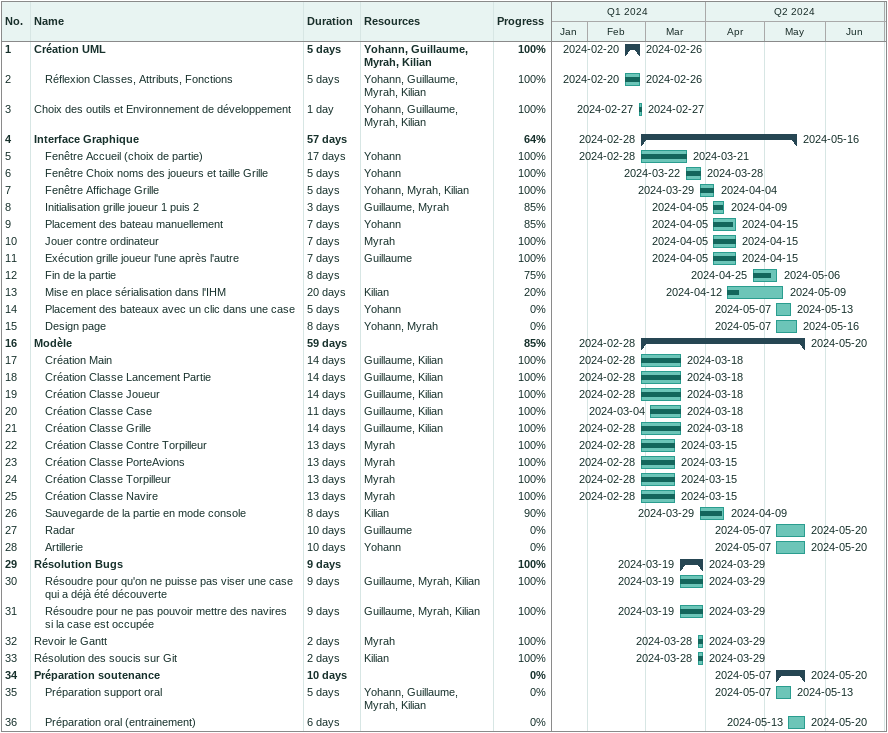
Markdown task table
| ID | Level | Task | Duration | Start | Finish | Resources | % complete |
|---|---|---|---|---|---|---|---|
| 1 | 1 | **Création UML** | 5d | 2024-02-20 | 2024-02-26 | Yohann, Guillaume, Myrah, Kilian | 100 |
| 2 | 2 | Réflexion Classes, Attributs, Fonctions | 5d | 2024-02-20 | 2024-02-26 | Yohann, Guillaume, Myrah, Kilian | 100 |
| 3 | 1 | Choix des outils et Environnement de développement | 1d | 2024-02-27 | 2024-02-27 | Yohann, Guillaume, Myrah, Kilian | 100 |
| 4 | 1 | **Interface Graphique** | 57d | 2024-02-28 | 2024-05-16 |  | 64 |
| 5 | 2 | Fenêtre Accueil (choix de partie) | 17d | 2024-02-28 | 2024-03-21 | Yohann | 100 |
| 6 | 2 | Fenêtre Choix noms des joueurs et taille Grille | 5d | 2024-03-22 | 2024-03-28 | Yohann | 100 |
| 7 | 2 | Fenêtre Affichage Grille | 5d | 2024-03-29 | 2024-04-04 | Yohann, Myrah, Kilian | 100 |
| 8 | 2 | Initialisation grille joueur 1 puis 2 | 3d | 2024-04-05 | 2024-04-09 | Guillaume, Myrah | 85 |
| 9 | 2 | Placement des bateau manuellement | 7d | 2024-04-05 | 2024-04-15 | Yohann | 85 |
| 10 | 2 | Jouer contre ordinateur | 7d | 2024-04-05 | 2024-04-15 | Myrah | 100 |
| 11 | 2 | Exécution grille joueur l'une après l'autre | 7d | 2024-04-05 | 2024-04-15 | Guillaume | 100 |
| 12 | 2 | Fin de la partie | 8d | 2024-04-25 | 2024-05-06 |  | 75 |
| 13 | 2 | Mise en place sérialisation dans l'IHM | 20d | 2024-04-12 | 2024-05-09 | Kilian | 20 |
| 14 | 2 | Placement des bateaux avec un clic dans une case | 5d | 2024-05-07 | 2024-05-13 | Yohann | 0 |
| 15 | 2 | Design page | 8d | 2024-05-07 | 2024-05-16 | Yohann, Myrah | 0 |
| 16 | 1 | **Modèle** | 59d | 2024-02-28 | 2024-05-20 |  | 85 |
| 17 | 2 | Création Main | 14d | 2024-02-28 | 2024-03-18 | Guillaume, Kilian | 100 |
| 18 | 2 | Création Classe Lancement Partie | 14d | 2024-02-28 | 2024-03-18 | Guillaume, Kilian | 100 |
| 19 | 2 | Création Classe Joueur | 14d | 2024-02-28 | 2024-03-18 | Guillaume, Kilian | 100 |
| 20 | 2 | Création Classe Case | 11d | 2024-03-04 | 2024-03-18 | Guillaume, Kilian | 100 |
| 21 | 2 | Création Classe Grille | 14d | 2024-02-28 | 2024-03-18 | Guillaume, Kilian | 100 |
| 22 | 2 | Création Classe Contre Torpilleur | 13d | 2024-02-28 | 2024-03-15 | Myrah | 100 |
| 23 | 2 | Création Classe PorteAvions | 13d | 2024-02-28 | 2024-03-15 | Myrah | 100 |
| 24 | 2 | Création Classe Torpilleur | 13d | 2024-02-28 | 2024-03-15 | Myrah | 100 |
| 25 | 2 | Création Classe Navire | 13d | 2024-02-28 | 2024-03-15 | Myrah | 100 |
| 26 | 2 | Sauvegarde de la partie en mode console | 8d | 2024-03-29 | 2024-04-09 | Kilian | 90 |
| 27 | 2 | Radar | 10d | 2024-05-07 | 2024-05-20 | Guillaume | 0 |
| 28 | 2 | Artillerie | 10d | 2024-05-07 | 2024-05-20 | Yohann | 0 |
| 29 | 1 | **Résolution Bugs** | 9d | 2024-03-19 | 2024-03-29 |  | 100 |
| 30 | 2 | Résoudre pour qu'on ne puisse pas viser une case qui a déjà été découverte | 9d | 2024-03-19 | 2024-03-29 | Guillaume, Myrah, Kilian | 100 |
| 31 | 2 | Résoudre pour ne pas pouvoir mettre des navires si la case est occupée | 9d | 2024-03-19 | 2024-03-29 | Guillaume, Myrah, Kilian | 100 |
| 32 | 1 | Revoir le Gantt | 2d | 2024-03-28 | 2024-03-29 | Myrah | 100 |
| 33 | 1 | Résolution des soucis sur Git | 2d | 2024-03-28 | 2024-03-29 | Kilian | 100 |
| 34 | 1 | **Préparation soutenance** | 10d | 2024-05-07 | 2024-05-20 |  | 0 |
| 35 | 2 | Préparation support oral | 5d | 2024-05-07 | 2024-05-13 | Yohann, Guillaume, Myrah, Kilian | 0 |
| 36 | 2 | Préparation oral (entrainement) | 6d | 2024-05-13 | 2024-05-20 |  | 0 |
